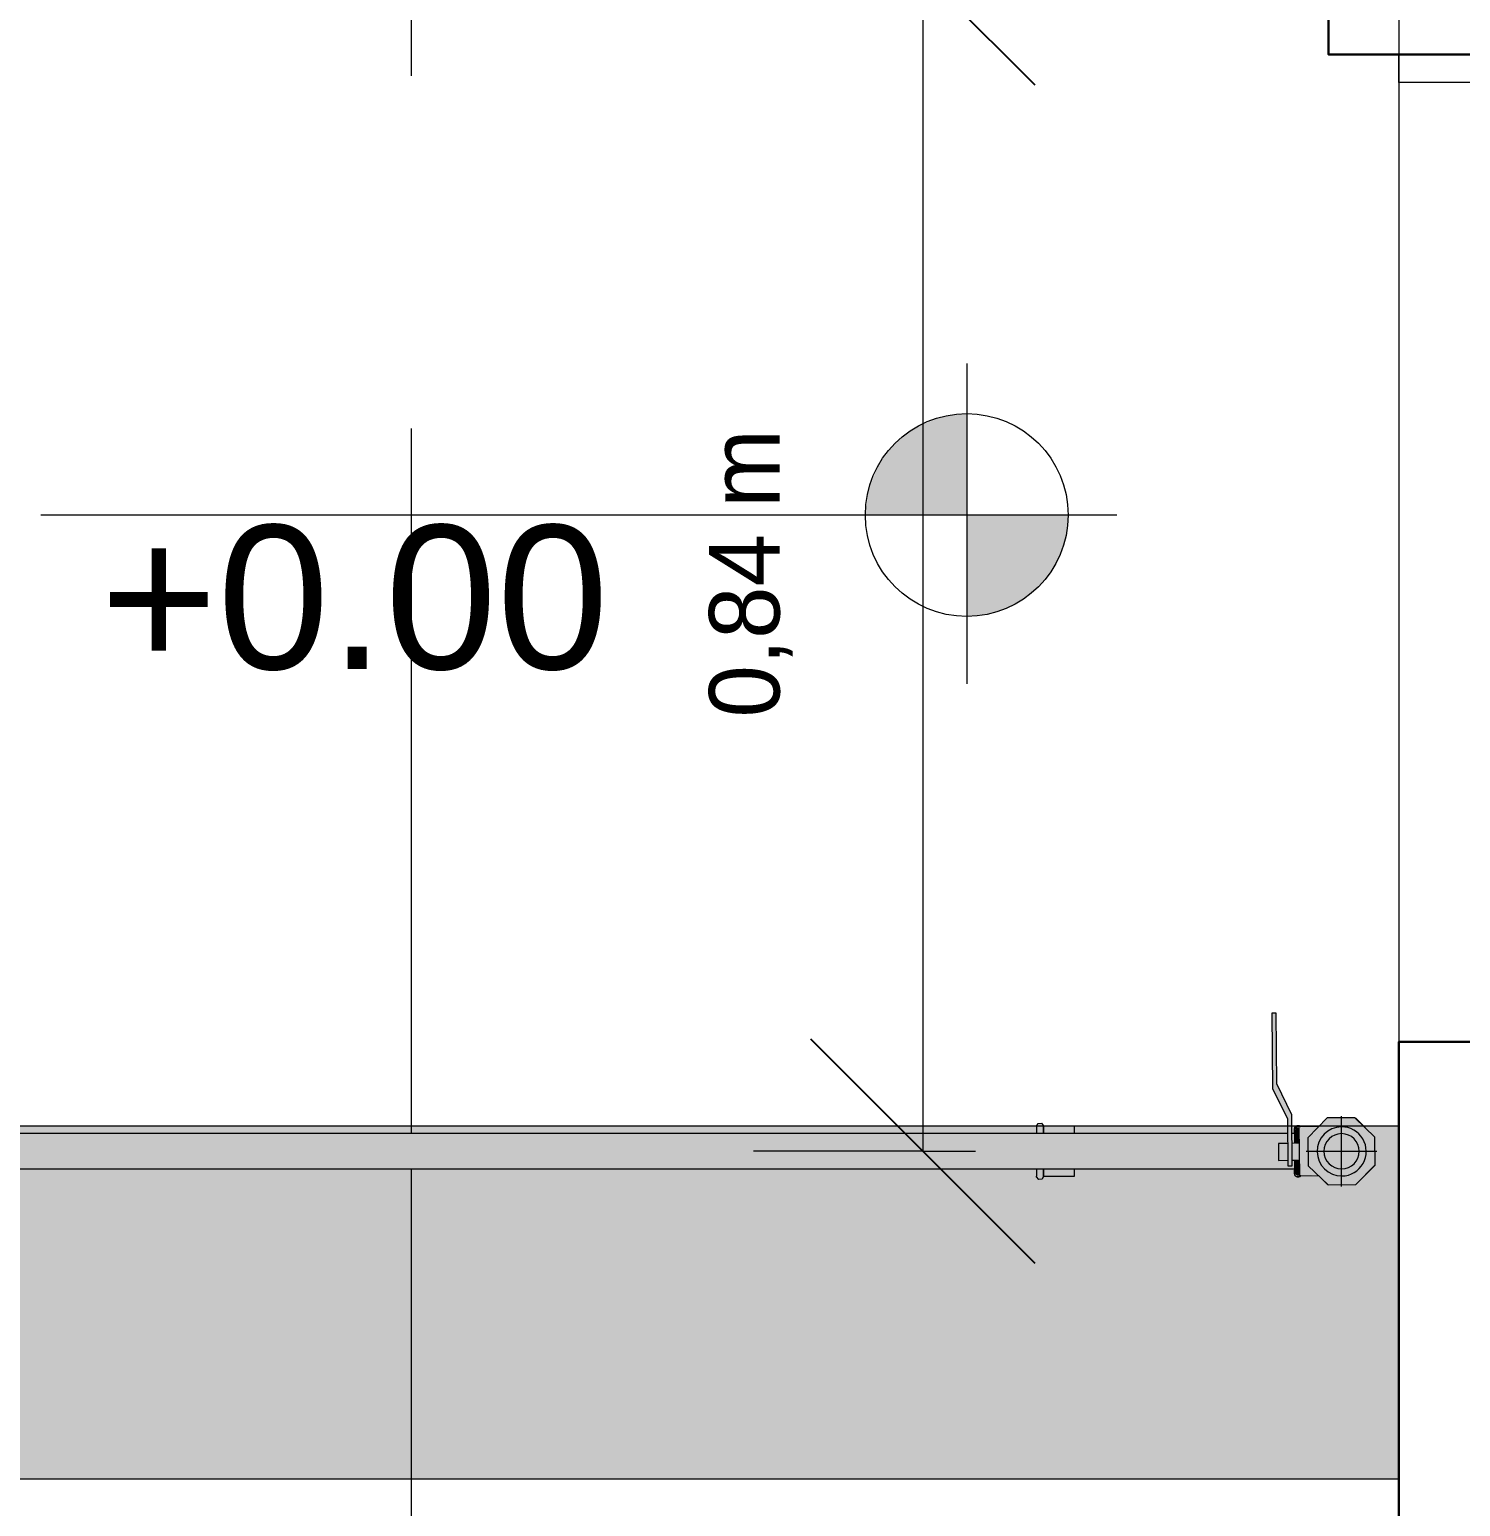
# Model space of a CAD drawing. Header units: metres. Extents: x 149 to 429, y -3 to 162.
# Drawn here: x 219.499 to 220.513, y 107.195 to 108.242 of the extents above; entities that cross this region are included whole.
import ezdxf

# ---------------------------------------------------------------- set-up
doc = ezdxf.new("R2010")
doc.units = ezdxf.units.M
doc.linetypes.add('IMPORT-Dashed _3_', pattern=[0.75, 0.5, -0.25])
doc.layers.add('1053_ARQ_BASE_MATADOURO_2_dwg', color=7, linetype='Continuous', lineweight=5, true_color=0x767676)
doc.layers.add('1053_ARQ_BASE_MATADOURO_dwg', color=7, linetype='Continuous', lineweight=5, true_color=0x767676)
for name, color, linetype, lineweight in [('A-ANNO-DIMS', 7, 'Continuous', 5), ('A-ANNO-DIMS-50', 7, 'Continuous', 5), ('A-ESTRUTURA', 7, 'Continuous', 30), ('A-PAREDE', 7, 'Continuous', 30), ('A-PISO', 7, 'Continuous', 5), ('A-VISTA03', 7, 'Continuous', 9), ('A-WALL', 7, 'Continuous', 9), ('A_PROJEÇÃO', 7, 'IMPORT-Dashed _3_', 5), ('P-PIPE', 7, 'Continuous', 5), ('P-PIPE-CNTR', 7, 'Continuous', 5)]:
    doc.layers.add(name, color=color, linetype=linetype, lineweight=lineweight)
doc.styles.add('Arial_4', font='arial.ttf', dxfattribs={"height": 0.102})
doc.styles.add('Century Gothic_2', font='GOTHIC.TTF', dxfattribs={"height": 0.05})
doc.dimstyles.new('Setores_1_mm', dxfattribs={"dimscale": 0.3048, "dimtxt": 0.052208, "dimasz": 0.520833, "dimexe": 0.393701, "dimexo": 0.246063, "dimgap": 0.287073, "dimtad": 1, "dimrnd": 0.01, "dimzin": 0, "dimdsep": 46, "dimtxsty": 'Century Gothic_2', "dimblk1": 'OBLIQUE', "dimblk2": 'OBLIQUE', "dimsah": 1, "dimcen": 0.09, "dimazin": 0, "dimtfac": 1, "dimtdec": 4, "dimtix": 1, "dimtmove": 0, "dimatfit": 3, "dimfxl": 1, "dimtvp": 1, "dimtolj": 1, "dimtzin": 0, "dimarcsym": 2})

# ---------------------------------------------------------------- blocks, each defined once
blk = doc.blocks.new('AÇO_Tampão Com Rebordo - AÇO_Tampão Com Rebordo-V41-SERINGA BOVINOS')
at = {"layer": 'P-PIPE', "flags": 128}
for points in [[(0.0268, 0.0177), (0.0257, 0.0198), (0.0233, 0.02), (0.0218, 0.0181), (0.0218, 0.0177)], [(0.0218, -0.0177), (0.0229, -0.0198), (0.0253, -0.02), (0.0268, -0.0181), (0.0268, -0.0177)]]:
    blk.add_lwpolyline(points, dxfattribs=at)
blk = doc.blocks.new('AÇO_Tampão Com Rebordo - AÇO_Tampão Com Rebordo-V42-SERINGA BOVINOS')
at = {"layer": 'P-PIPE', "true_color": 0x7f7f7f}
h = blk.add_hatch(color=8, dxfattribs=at)
h.paths.add_polyline_path([(0.0218, -0.0177), (0, -0.0177), (0, -0.0125), (0.0218, -0.0125), (0.0218, -0.0164)])
h.paths.add_polyline_path([(0.0216, 0.0125), (0, 0.0125), (0, 0.0177), (0.0218, 0.0177), (0.0217, 0.0125)])
h = blk.add_hatch(color=8, dxfattribs=at)
h.paths.add_polyline_path([(0.0243, -0.0198), (0.0218, -0.0177), (0.0218, -0.0125), (0.0268, -0.0125), (0.0268, -0.0177), (0.0254, -0.0189)])
h.paths.add_polyline_path([(0.0232, 0.0125), (0.0218, 0.0127), (0.0218, 0.0177), (0.0243, 0.0198), (0.0268, 0.0177), (0.0268, 0.0125), (0.0233, 0.0125)])
at = {"layer": 'P-PIPE'}
for p, q in [((0, 0.0177), (0.0218, 0.0177)), ((0, 0.0125), (0, 0.0177)), ((0.0218, 0.0177), (0.0218, 0.0125)), ((0, -0.0177), (0, -0.0125)), ((0.0218, -0.0177), (0, -0.0177)), ((0.0218, -0.0125), (0.0218, -0.0177))]:
    blk.add_line(p, q, dxfattribs=at)
at = {"layer": 'P-PIPE', "flags": 128}
for points in [[(0.0268, 0.0177), (0.0257, 0.0198), (0.0233, 0.02), (0.0218, 0.0181), (0.0218, 0.0177)], [(0.0218, 0.0125), (0.0218, 0.0162), (0.0218, 0.0177)], [(0.0268, 0.0177), (0.0268, 0.0137), (0.0268, 0.0125)], [(0.0218, -0.0177), (0.0218, -0.0137), (0.0218, -0.0125)], [(0.0218, -0.0177), (0.0229, -0.0198), (0.0253, -0.02), (0.0268, -0.0181), (0.0268, -0.0177)], [(0.0268, -0.0125), (0.0268, -0.0162), (0.0268, -0.0177)]]:
    blk.add_lwpolyline(points, dxfattribs=at)
blk = doc.blocks.new('Valvula esfera BSP - Válvula Esfera BSP - TupyValve - Válvula Esfera BSP TupyValves PN25 Standard-3972515-SERINGA BOVINOS')
at = {"layer": 'P-PIPE', "true_color": 0x7f7f7f}
for points in [[(159.4607, 107.4361), (159.4638, 107.4361), (159.4634, 107.4724), (159.4529, 107.4943), (159.4523, 107.5445), (159.4492, 107.5445), (159.4497, 107.4908), (159.4604, 107.4698), (159.4607, 107.4361)], [(159.4889, 107.4227), (159.4889, 107.423), (159.4889, 107.4227)]]:
    blk.add_hatch(color=8, dxfattribs=at).paths.add_polyline_path(points)
h = blk.add_hatch(color=8, dxfattribs=at)
h.paths.add_polyline_path([(159.4892, 107.4227), (159.5089, 107.4229), (159.5225, 107.437), (159.522, 107.457), (159.5082, 107.4703), (159.4886, 107.4701), (159.4749, 107.4553), (159.4752, 107.4362), (159.4821, 107.4296)])
h.paths.add_polyline_path([(159.4989, 107.429), (159.4942, 107.4297), (159.4889, 107.4322), (159.4853, 107.4357), (159.4829, 107.4396), (159.4818, 107.4432), (159.4814, 107.4465), (159.4827, 107.4527), (159.4846, 107.4562), (159.4875, 107.4596), (159.4919, 107.4623), (159.4947, 107.4633), (159.4986, 107.4638), (159.5034, 107.4632), (159.5085, 107.4607), (159.5119, 107.4577), (159.5145, 107.4535), (159.5156, 107.4505), (159.5162, 107.4466), (159.5156, 107.4421), (159.513, 107.4367), (159.5099, 107.4332), (159.5058, 107.4307), (159.5028, 107.4296)])
h = blk.add_hatch(color=8, dxfattribs=at)
h.paths.add_polyline_path([(159.4689, 107.4291), (159.4819, 107.4298), (159.4751, 107.4366), (159.4753, 107.4563), (159.4827, 107.4641), (159.4685, 107.4635), (159.4689, 107.4297)])
h.paths.add_polyline_path([(159.4686, 107.4633), (159.4686, 107.4633), (159.4713, 107.4633)])
h = blk.add_hatch(color=8, dxfattribs=at)
h.paths.add_polyline_path([(159.4989, 107.429), (159.5034, 107.4297), (159.5089, 107.4325), (159.512, 107.4353), (159.5145, 107.4394), (159.5156, 107.4421), (159.5162, 107.4466), (159.5155, 107.4511), (159.5127, 107.4566), (159.5099, 107.4597), (159.5073, 107.4616), (159.5017, 107.4635), (159.4966, 107.4636), (159.4935, 107.463), (159.4886, 107.4604), (159.485, 107.4569), (159.4828, 107.453), (159.4818, 107.4497), (159.4814, 107.4463), (159.4827, 107.4402), (159.4848, 107.4362), (159.4875, 107.4333), (159.4902, 107.4313), (159.4966, 107.4293), (159.4987, 107.4291)])
h.paths.add_polyline_path([(159.4987, 107.434), (159.4955, 107.4344), (159.4917, 107.4362), (159.4899, 107.4376), (159.4872, 107.4419), (159.4866, 107.4432), (159.4862, 107.4465), (159.4871, 107.4507), (159.4879, 107.4527), (159.4899, 107.4553), (159.4925, 107.4573), (159.4976, 107.4588), (159.4998, 107.4588), (159.5034, 107.4579), (159.5064, 107.4562), (159.5086, 107.4539), (159.51, 107.4516), (159.5108, 107.4497), (159.5112, 107.4465), (159.5108, 107.4432), (159.5095, 107.4402), (159.5064, 107.4368), (159.5034, 107.435), (159.4999, 107.4341), (159.4989, 107.434)])
h = blk.add_hatch(color=8, dxfattribs=at)
h.paths.add_polyline_path([(159.454, 107.44), (159.4607, 107.4403), (159.4604, 107.4521), (159.4539, 107.4518), (159.454, 107.4401)])
h.paths.add_polyline_path([(159.4638, 107.4403), (159.4688, 107.4408), (159.4685, 107.452), (159.4637, 107.4514), (159.4638, 107.4404)])
at = {"layer": 'P-PIPE'}
for p, q in [((159.4523, 107.5445), (159.4492, 107.5445)), ((159.4492, 107.5445), (159.4497, 107.4908)), ((159.4529, 107.4943), (159.4523, 107.5445)), ((159.4497, 107.4908), (159.4604, 107.4698)), ((159.4634, 107.4724), (159.4529, 107.4943)), ((159.4604, 107.4698), (159.4607, 107.4361)), ((159.4638, 107.4361), (159.4634, 107.4724)), ((159.4886, 107.4701), (159.4749, 107.456)), ((159.5082, 107.4703), (159.4886, 107.4701)), ((159.5223, 107.4566), (159.5082, 107.4703)), ((159.5154, 107.4634), (159.5085, 107.4703)), ((159.4827, 107.4641), (159.4685, 107.4639)), ((159.4685, 107.4639), (159.4689, 107.4291)), ((159.4749, 107.456), (159.4751, 107.4363)), ((159.5225, 107.437), (159.5223, 107.4566)), ((159.4606, 107.4521), (159.4539, 107.452)), ((159.4539, 107.452), (159.454, 107.44)), ((159.4687, 107.4522), (159.4637, 107.4521)), ((159.454, 107.44), (159.4607, 107.4401)), ((159.4607, 107.4361), (159.4638, 107.4361)), ((159.4638, 107.4401), (159.4688, 107.4402)), ((159.4751, 107.4363), (159.4892, 107.4227)), ((159.5089, 107.4229), (159.5225, 107.437)), ((159.5156, 107.4298), (159.5225, 107.4367)), ((159.4689, 107.4291), (159.4824, 107.4293)), ((159.4824, 107.4293), (159.4889, 107.4227)), ((159.4892, 107.4227), (159.5089, 107.4229))]:
    blk.add_line(p, q, dxfattribs=at)
for start, end in [(90.6079, 270.6079), (270.6079, 90.6079)]:
    blk.add_arc((159.4988, 107.4464), 0.0174, start, end, dxfattribs=at)
blk = doc.blocks.new('AÇO_Cotovelo 90 45 - AÇO_Cotovelo 90 45-V51-SERINGA BOVINOS')
at = {"layer": 'P-PIPE', "true_color": 0x7f7f7f}
h = blk.add_hatch(color=8, dxfattribs=at)
h.paths.add_polyline_path([(159.4679, 107.4634), (159.4679, 107.4648), (159.4656, 107.463), (159.4658, 107.4623), (159.4677, 107.4633)])
h.paths.add_polyline_path([(159.4658, 107.4519), (159.4679, 107.4524), (159.4677, 107.4633), (159.4657, 107.4616), (159.4654, 107.4545), (159.4658, 107.452)])
h = blk.add_hatch(color=8, dxfattribs=at)
h.paths.add_polyline_path([(159.4654, 107.4621), (159.4659, 107.4621), (159.4655, 107.4621)])
h.paths.add_polyline_path([(159.4654, 107.4519), (159.4657, 107.4525), (159.4656, 107.4557), (159.4655, 107.46), (159.4654, 107.452)])
h = blk.add_hatch(color=8, dxfattribs=at)
h.paths.add_polyline_path([(159.4679, 107.4634), (159.4685, 107.4635), (159.4687, 107.4639), (159.4685, 107.4645), (159.4679, 107.4648), (159.4679, 107.4635)])
h.paths.add_polyline_path([(159.4679, 107.452), (159.4686, 107.4524), (159.4681, 107.4633), (159.4679, 107.463), (159.4679, 107.452)])
blk.add_hatch(color=8, dxfattribs=at).paths.add_polyline_path([(159.4655, 107.4307), (159.4661, 107.4311), (159.4656, 107.4353), (159.4654, 107.4307)])
h = blk.add_hatch(color=8, dxfattribs=at)
h.paths.add_polyline_path([(159.4679, 107.4282), (159.4679, 107.4295), (159.4661, 107.4292)])
h.paths.add_polyline_path([(159.4679, 107.4295), (159.4679, 107.4404), (159.4657, 107.4402), (159.4656, 107.4361), (159.4661, 107.4298)])
h = blk.add_hatch(color=8, dxfattribs=at)
h.paths.add_polyline_path([(159.4679, 107.4282), (159.4689, 107.4293), (159.4679, 107.4295)])
h.paths.add_polyline_path([(159.4679, 107.4295), (159.4689, 107.4298), (159.4687, 107.4404), (159.4679, 107.4402), (159.4679, 107.4298)])
at = {"layer": 'P-PIPE'}
for p, q in [((159.4685, 107.4623), (159.4654, 107.4623)), ((159.4654, 107.4623), (159.4654, 107.4524)), ((159.4654, 107.4399), (159.4654, 107.4307)), ((159.4654, 107.4307), (159.4689, 107.4307))]:
    blk.add_line(p, q, dxfattribs=at)
at = {"layer": 'P-PIPE', "flags": 128}
for points in [[(159.4654, 107.4623), (159.4654, 107.4624), (159.4654, 107.4625), (159.4654, 107.4626), (159.4654, 107.4627), (159.4655, 107.4628), (159.4655, 107.4629), (159.4655, 107.463), (159.4655, 107.4631), (159.4656, 107.4632), (159.4656, 107.4633), (159.4657, 107.4633), (159.4657, 107.4634), (159.4657, 107.4635), (159.4658, 107.4636), (159.4659, 107.4637), (159.4659, 107.4638), (159.466, 107.4639), (159.466, 107.4639), (159.4661, 107.464), (159.4662, 107.4641), (159.4662, 107.4641), (159.4663, 107.4642), (159.4664, 107.4643), (159.4665, 107.4643), (159.4666, 107.4644), (159.4666, 107.4644), (159.4667, 107.4645), (159.4668, 107.4645), (159.4669, 107.4646), (159.467, 107.4646), (159.4671, 107.4646), (159.4672, 107.4647), (159.4673, 107.4647), (159.4674, 107.4647), (159.4675, 107.4647), (159.4676, 107.4648), (159.4677, 107.4648), (159.4678, 107.4648), (159.4679, 107.4648), (159.4679, 107.4648)], [(159.4654, 107.4598), (159.4654, 107.4601), (159.4654, 107.4604), (159.4654, 107.4607), (159.4654, 107.461), (159.4654, 107.4612), (159.4654, 107.4614), (159.4654, 107.4616), (159.4654, 107.4618), (159.4654, 107.4619), (159.4654, 107.4621), (159.4654, 107.4621), (159.4654, 107.4622), (159.4654, 107.4623), (159.4654, 107.4623)], [(159.4654, 107.4623), (159.4654, 107.4623), (159.4654, 107.4622), (159.4654, 107.4622), (159.4654, 107.4621), (159.4654, 107.462), (159.4654, 107.4618), (159.4654, 107.4617), (159.4654, 107.4615), (159.4654, 107.4613), (159.4654, 107.461), (159.4654, 107.4608), (159.4654, 107.4605), (159.4654, 107.4602), (159.4654, 107.4599), (159.4654, 107.4595), (159.4654, 107.4592), (159.4654, 107.4588), (159.4654, 107.4584), (159.4654, 107.4579), (159.4654, 107.4575), (159.4654, 107.457), (159.4654, 107.4566), (159.4654, 107.4561), (159.4654, 107.4555), (159.4654, 107.455), (159.4654, 107.4545), (159.4654, 107.4539), (159.4654, 107.4534), (159.4654, 107.4528), (159.4654, 107.4522)], [(159.4679, 107.4648), (159.468, 107.4648), (159.4681, 107.4648), (159.4682, 107.4648), (159.4683, 107.4648), (159.4684, 107.4647), (159.4685, 107.4647), (159.4686, 107.4647), (159.4687, 107.4647), (159.4688, 107.4646), (159.4689, 107.4646), (159.469, 107.4645), (159.4691, 107.4645), (159.4692, 107.4645), (159.4692, 107.4644), (159.4693, 107.4643), (159.4694, 107.4643), (159.4695, 107.4642), (159.4696, 107.4642), (159.4696, 107.4641), (159.4697, 107.464), (159.4698, 107.464)], [(159.4654, 107.4403), (159.4654, 107.4398), (159.4654, 107.4392), (159.4654, 107.4386), (159.4654, 107.4381), (159.4654, 107.4376), (159.4654, 107.437), (159.4654, 107.4365), (159.4654, 107.4361), (159.4654, 107.4356), (159.4654, 107.4352), (159.4654, 107.4347), (159.4654, 107.4343), (159.4654, 107.4339), (159.4654, 107.4335), (159.4654, 107.4332), (159.4654, 107.4329), (159.4654, 107.4325), (159.4654, 107.4323), (159.4654, 107.432), (159.4654, 107.4318), (159.4654, 107.4315), (159.4654, 107.4313), (159.4654, 107.4312), (159.4654, 107.431), (159.4654, 107.4309), (159.4654, 107.4308), (159.4654, 107.4307), (159.4654, 107.4307), (159.4654, 107.4307)], [(159.4654, 107.4307), (159.4654, 107.4307), (159.4654, 107.4307), (159.4654, 107.4308), (159.4654, 107.4309), (159.4654, 107.431), (159.4654, 107.4311), (159.4654, 107.4313), (159.4654, 107.4315), (159.4654, 107.4317), (159.4654, 107.4319), (159.4654, 107.4322), (159.4654, 107.4325), (159.4654, 107.4328), (159.4654, 107.4331)], [(159.4679, 107.4282), (159.4678, 107.4282), (159.4677, 107.4282), (159.4676, 107.4282), (159.4675, 107.4282), (159.4674, 107.4282), (159.4673, 107.4283), (159.4672, 107.4283), (159.4671, 107.4283), (159.467, 107.4283), (159.4669, 107.4284), (159.4668, 107.4284), (159.4668, 107.4285), (159.4667, 107.4285), (159.4666, 107.4286), (159.4665, 107.4286), (159.4664, 107.4287), (159.4663, 107.4287), (159.4663, 107.4288), (159.4662, 107.4289), (159.4661, 107.4289), (159.4661, 107.429), (159.466, 107.4291), (159.4659, 107.4292), (159.4659, 107.4293), (159.4658, 107.4293), (159.4658, 107.4294), (159.4657, 107.4295), (159.4657, 107.4296), (159.4656, 107.4297), (159.4656, 107.4298), (159.4655, 107.4299), (159.4655, 107.43), (159.4655, 107.4301), (159.4655, 107.4302), (159.4655, 107.4303), (159.4654, 107.4304), (159.4654, 107.4305), (159.4654, 107.4306), (159.4654, 107.4307), (159.4654, 107.4307)], [(159.4699, 107.4291), (159.4698, 107.429), (159.4697, 107.429), (159.4697, 107.4289), (159.4696, 107.4288), (159.4695, 107.4288), (159.4694, 107.4287), (159.4693, 107.4286), (159.4693, 107.4286), (159.4692, 107.4285), (159.4691, 107.4285), (159.469, 107.4284), (159.4689, 107.4284), (159.4688, 107.4284), (159.4687, 107.4283), (159.4686, 107.4283), (159.4685, 107.4283), (159.4684, 107.4282), (159.4683, 107.4282), (159.4682, 107.4282), (159.4681, 107.4282), (159.468, 107.4282), (159.4679, 107.4282), (159.4679, 107.4282)]]:
    blk.add_lwpolyline(points, dxfattribs=at)
blk = doc.blocks.new('1053_ARQ_BASE_MATADOURO_dwg_arq geral tgov-4039641-SERINGA BOVINOS')
at = {"layer": 'A-ESTRUTURA', "color": 253, "true_color": 0xaaaaaa, "flags": 128}
blk.add_lwpolyline([(29.2796, 25.0721), (29.2796, 25.0382), (29.4796, 25.0382), (29.4796, 25.5382), (29.2796, 25.5382)], dxfattribs=at)
at = {"layer": 'A-PAREDE', "color": 253, "true_color": 0xaaaaaa, "flags": 128}
blk.add_lwpolyline([(29.3296, 22.4313), (29.3296, 24.3382), (29.4796, 24.3382), (29.4796, 22.4313)], dxfattribs=at)
at = {"layer": 'A-VISTA03', "color": 253, "true_color": 0xaaaaaa, "flags": 128}
blk.add_lwpolyline([(29.4796, 25.0382), (29.4796, 25.0182), (29.3296, 25.0182), (29.3296, 25.0382), (29.3296, 24.3382)], dxfattribs=at)
at = {"layer": 'A_PROJEÇÃO', "color": 253, "true_color": 0xaaaaaa}
for p, q in [((28.6296, 24.273), (28.6296, 25.0834)), ((28.6296, 22.4313), (28.6296, 24.248))]:
    blk.add_line(p, q, dxfattribs=at)
blk = doc.blocks.new('1053_ARQ_BASE_MATADOURO_dwg-3625622-SERINGA BOVINOS')
blk.add_blockref('1053_ARQ_BASE_MATADOURO_dwg_arq geral tgov-4039641-SERINGA BOVINOS', (130.2098, 83.186))
blk = doc.blocks.new('1053_ARQ_BASE_MATADOURO_2_dwg-3637054-SERINGA BOVINOS')
at = {"layer": 'A-PISO', "true_color": 0xe2e2e2}
h = blk.add_hatch(color=254, dxfattribs=at)
h.paths.add_polyline_path([(159.233, 74.7116), (159.233, 74.7834), (159.2144, 74.781), (159.197, 74.7738), (159.1821, 74.7624), (159.1707, 74.7475), (159.1635, 74.7302), (159.1611, 74.7116), (159.2144, 74.7116)])
h.paths.add_polyline_path([(159.233, 74.6397), (159.2489, 74.6415), (159.2641, 74.6468), (159.2778, 74.6554), (159.2891, 74.6668), (159.2977, 74.6804), (159.303, 74.6956), (159.3048, 74.7116), (159.233, 74.7116), (159.233, 74.6415)])
at = {"layer": 'A-PISO', "color": 253, "true_color": 0xaaaaaa}
for p, q in [((159.233, 74.819), (159.233, 74.5919)), ((159.3394, 74.7116), (158.5765, 74.7116)), ((159.2825, 74.2782), (157.3144, 74.2782)), ((159.4604, 74.2782), (159.3093, 74.2782)), ((159.4669, 74.2782), (159.4635, 74.2782)), ((159.4829, 74.2782), (159.4691, 74.2782))]:
    blk.add_line(p, q, dxfattribs=at)
at = {"layer": 'A-PISO', "color": 253, "true_color": 0xaaaaaa, "flags": 128}
for points in [[(159.5146, 75.0782), (159.5394, 75.0782), (159.5394, 74.2782)], [(137.187, 74.0282), (139.8841, 74.0282), (159.5394, 74.0282), (159.5394, 74.2782), (159.5145, 74.2782)]]:
    blk.add_lwpolyline(points, dxfattribs=at)
at = {"layer": 'A-PISO', "color": 253, "true_color": 0xaaaaaa}
blk.add_circle((159.233, 74.7116), 0.0719, dxfattribs=at)
at = {"layer": 'A-PISO', "insert": (158.6186, 74.7044), "char_height": 0.102, "width": 0.430791, "attachment_point": 1, "line_spacing_factor": 0.941778, "style": 'Arial_4'}
blk.add_mtext('+0.00', dxfattribs=at)
blk = doc.blocks.new('DIMBLOCK40-SERINGA BOVINOS')
at = {"layer": 'A-ANNO-DIMS-50', "lineweight": 25}
for p, q in [((220.1323, 108.2819), (220.0529, 108.3613)), ((220.1323, 108.2819), (220.2117, 108.2025)), ((220.1323, 107.4465), (220.0529, 107.5259)), ((220.1323, 107.4465), (220.2117, 107.3671))]:
    blk.add_line(p, q, dxfattribs=at)
at = {"layer": 'A-ANNO-DIMS-50'}
for p, q in [((220.1323, 108.2819), (220.0123, 108.2819)), ((220.1323, 108.2819), (220.1323, 107.4465)), ((220.1323, 108.2819), (220.1696, 108.2819)), ((220.1323, 107.4465), (220.0123, 107.4465)), ((220.1323, 107.4465), (220.1696, 107.4465))]:
    blk.add_line(p, q, dxfattribs=at)
at = {"layer": 'A-ANNO-DIMS-50', "color": 0, "insert": (219.9807, 107.754), "char_height": 0.05, "width": 0.264523, "attachment_point": 1, "rotation": 90, "line_spacing_factor": 0.984502, "style": 'Century Gothic_2'}
blk.add_mtext('0,84 m', dxfattribs=at)
blk = doc.blocks.new('_Oblique')
at = {"color": 0, "linetype": 'ByBlock', "lineweight": -2}
blk.add_line((-0.5, -0.5), (0.5, 0.5), dxfattribs=at)

msp = doc.modelspace()

# ---------------------------------------------------------------- hatches: boundary and pattern name
at = {"layer": 'A-WALL', "true_color": 0xffd4aa, "transparency": 33554483}
h = msp.add_hatch(color=41, dxfattribs=at)
h.paths.add_polyline_path([(200.8145, 107.2142), (220.4698, 107.2142), (220.4698, 107.4642), (220.4449, 107.4642), (220.4527, 107.4564), (220.4523, 107.4362), (220.439, 107.4229), (220.4193, 107.4227), (220.4128, 107.4293), (220.3992, 107.4287), (220.3983, 107.4282), (220.3965, 107.4294), (220.3965, 107.4299), (220.3961, 107.4307), (220.3958, 107.4309), (220.3958, 107.434), (220.2397, 107.434), (220.2397, 107.4288), (220.2179, 107.4288), (220.2154, 107.4267), (220.2129, 107.4288), (220.2129, 107.434), (218.2459, 107.4335), (218.2457, 107.4308), (218.2451, 107.4305), (218.2447, 107.4286), (218.2434, 107.4286), (218.2434, 107.4308), (218.2424, 107.4304), (218.2421, 107.4292), (218.2414, 107.4286), (218.2406, 107.4296), (218.2401, 107.4308), (218.2193, 107.4303), (218.2128, 107.4283), (218.2065, 107.4299), (218.2039, 107.4308), (218.1851, 107.4305), (218.1851, 107.4294), (218.1834, 107.4286), (218.1834, 107.4308), (218.1824, 107.4305), (218.1821, 107.4293), (218.1814, 107.4286), (218.1806, 107.4296), (218.1801, 107.4308), (218.1799, 107.4313), (218.1799, 107.434), (215.6459, 107.4335), (215.6457, 107.4308), (215.6451, 107.4305), (215.6447, 107.4286), (215.6434, 107.4286), (215.6434, 107.4308), (215.6424, 107.4304), (215.6421, 107.4292), (215.6414, 107.4286), (215.6406, 107.4296), (215.6401, 107.4308), (215.6193, 107.4303), (215.6128, 107.4283), (215.6065, 107.4299), (215.6039, 107.4308), (215.5851, 107.4305), (215.5851, 107.4294), (215.5834, 107.4286), (215.5834, 107.4308), (215.5824, 107.4305), (215.5821, 107.4293), (215.5814, 107.4286), (215.5806, 107.4296), (215.5801, 107.4308), (215.5799, 107.4313), (215.5799, 107.434), (215.4103, 107.4338), (215.4103, 107.4303), (215.4085, 107.4291), (215.4061, 107.4295), (215.4053, 107.4303), (215.3763, 107.4303), (215.3745, 107.4291), (215.3721, 107.4295), (215.3713, 107.4303), (215.3713, 107.434), (213.0459, 107.4335), (213.0457, 107.4308), (213.0451, 107.4305), (213.0447, 107.4286), (213.0434, 107.4286), (213.0434, 107.4308), (213.0424, 107.4304), (213.0421, 107.4292), (213.0414, 107.4286), (213.0406, 107.4296), (213.0401, 107.4308), (213.0193, 107.4303), (213.0128, 107.4283), (213.0073, 107.4294), (213.0039, 107.4308), (212.9851, 107.4305), (212.9851, 107.4294), (212.9834, 107.4286), (212.9834, 107.4308), (212.9824, 107.4305), (212.982, 107.4292), (212.9814, 107.4286), (212.9806, 107.4296), (212.9801, 107.4308), (212.9799, 107.4313), (212.9799, 107.434), (210.4469, 107.4335), (210.4468, 107.4307), (210.4452, 107.4286), (210.443, 107.4284), (210.4423, 107.429), (210.4418, 107.4298), (210.4412, 107.4296), (210.4401, 107.4307), (210.4208, 107.4302), (210.4192, 107.4296), (210.4117, 107.4287), (210.409, 107.429), (210.4043, 107.4307), (210.4039, 107.4308), (210.3851, 107.4305), (210.3852, 107.4294), (210.3834, 107.4286), (210.3829, 107.4294), (210.3823, 107.4283), (210.3799, 107.4292), (210.3789, 107.4313), (210.3789, 107.434), (207.8459, 107.4335), (207.8457, 107.4308), (207.8451, 107.4305), (207.8447, 107.4286), (207.8434, 107.4286), (207.8434, 107.4308), (207.8424, 107.4304), (207.8421, 107.4292), (207.8414, 107.4286), (207.8406, 107.4296), (207.8401, 107.4308), (207.8193, 107.4303), (207.8128, 107.4283), (207.8065, 107.4299), (207.8039, 107.4308), (207.7851, 107.4305), (207.7851, 107.4294), (207.7834, 107.4286), (207.7834, 107.4308), (207.7824, 107.4305), (207.7821, 107.4293), (207.7814, 107.4286), (207.7806, 107.4296), (207.7801, 107.4308), (207.7799, 107.4313), (207.7799, 107.434), (205.2459, 107.4335), (205.2457, 107.4308), (205.2451, 107.4305), (205.2447, 107.4286), (205.2434, 107.4286), (205.2434, 107.4308), (205.2424, 107.4304), (205.2421, 107.4292), (205.2414, 107.4286), (205.2406, 107.4296), (205.2401, 107.4308), (205.2193, 107.4303), (205.2128, 107.4283), (205.2065, 107.4299), (205.2039, 107.4308), (205.1851, 107.4305), (205.1851, 107.4294), (205.1834, 107.4283), (205.1834, 107.4308), (205.1824, 107.4305), (205.1821, 107.4293), (205.1814, 107.4286), (205.1806, 107.4296), (205.1801, 107.4308), (205.1799, 107.4313), (205.1799, 107.434), (202.6459, 107.4335), (202.6457, 107.4308), (202.6451, 107.4305), (202.6451, 107.4293), (202.6444, 107.4286), (202.6434, 107.4305), (202.6434, 107.4308), (202.6423, 107.4308), (202.6414, 107.4292), (202.6399, 107.4308), (202.62, 107.4305), (202.6179, 107.4292), (202.612, 107.4286), (202.6039, 107.4308), (202.5851, 107.4305), (202.5851, 107.4293), (202.5834, 107.4283), (202.5834, 107.4308), (202.5824, 107.4305), (202.5824, 107.4283), (202.5807, 107.4293), (202.5806, 107.4296), (202.5801, 107.4308), (202.5799, 107.4313), (202.5799, 107.434), (201.3145, 107.434), (201.3143, 107.4286), (201.312, 107.4267), (201.3095, 107.4288), (201.2877, 107.4288), (201.2877, 107.4642), (200.8145, 107.4642), (200.8145, 107.3811)])
h.paths.add_polyline_path([(220.3993, 107.4293), (220.3992, 107.4297), (220.3993, 107.4293)])
h.paths.add_polyline_path([(205.4104, 107.459), (207.7799, 107.4595), (207.7801, 107.4622), (207.7807, 107.4625), (207.7807, 107.4636), (207.7806, 107.4642), (205.2451, 107.4636), (205.2452, 107.4634), (205.2457, 107.4622), (205.2459, 107.4616), (205.2459, 107.459), (205.3091, 107.459)])
h.paths.add_polyline_path([(208.2466, 107.459), (210.3789, 107.4595), (210.3789, 107.4622), (210.3799, 107.4642), (207.8451, 107.4636), (207.8452, 107.4634), (207.8457, 107.4622), (207.8459, 107.4616), (207.8459, 107.459), (208.044, 107.459)])
h.paths.add_polyline_path([(202.5799, 107.459), (202.5801, 107.4622), (202.5807, 107.4625), (202.5806, 107.4642), (201.3145, 107.4642), (201.3145, 107.459), (202.5742, 107.459)])
h.paths.add_polyline_path([(202.6459, 107.459), (205.1799, 107.4595), (205.1801, 107.4622), (205.1807, 107.4625), (205.1807, 107.4636), (205.1806, 107.4642), (202.6451, 107.4636), (202.6452, 107.4634), (202.6457, 107.4622), (202.6459, 107.4616), (202.6459, 107.4595)])
h.paths.add_polyline_path([(220.3958, 107.459), (220.3961, 107.4635), (220.3961, 107.4642), (220.3939, 107.4642), (220.3942, 107.459)])
h.paths.add_polyline_path([(210.4497, 107.459), (212.9799, 107.4595), (212.9801, 107.4622), (212.9807, 107.4625), (212.9807, 107.4636), (212.9806, 107.4642), (210.4459, 107.4637), (210.4469, 107.4611), (210.4469, 107.459), (210.4478, 107.459)])
h.paths.add_polyline_path([(218.1799, 107.459), (218.1801, 107.4622), (218.1807, 107.4625), (218.1807, 107.4636), (218.1806, 107.4642), (215.6451, 107.4636), (215.6452, 107.4634), (215.6457, 107.4622), (215.6459, 107.4616), (215.6459, 107.459), (218.1733, 107.459)])
h.paths.add_polyline_path([(213.0459, 107.459), (215.3713, 107.4591), (215.3713, 107.4627), (215.3731, 107.4639), (215.3755, 107.4635), (215.3763, 107.4627), (215.4053, 107.4627), (215.4065, 107.4642), (213.0451, 107.4636), (213.0452, 107.4634), (213.0457, 107.4622), (213.0459, 107.4616), (213.0459, 107.4595)])
h.paths.add_polyline_path([(215.5397, 107.459), (215.5799, 107.4595), (215.5801, 107.4622), (215.5807, 107.4625), (215.5807, 107.4636), (215.5806, 107.4642), (215.4092, 107.4637), (215.4103, 107.4627), (215.4103, 107.459), (215.4384, 107.459)])
h.paths.add_polyline_path([(220.3801, 107.459), (220.3909, 107.459), (220.3907, 107.4642), (220.2397, 107.4642), (220.2397, 107.459), (220.351, 107.459)])
h.paths.add_polyline_path([(220.2129, 107.459), (220.2129, 107.4642), (218.2451, 107.4636), (218.2452, 107.4634), (218.2457, 107.4622), (218.2459, 107.4616), (218.2459, 107.459), (220.2129, 107.459)])
h.paths.add_polyline_path([(207.8434, 107.4622), (207.8434, 107.4642), (207.8424, 107.4638), (207.8424, 107.4622), (207.8431, 107.4622)])
h.paths.add_polyline_path([(207.8208, 107.4622), (207.8407, 107.4625), (207.8407, 107.4636), (207.8406, 107.4642), (207.8161, 107.4637), (207.8206, 107.4622)])
h.paths.add_polyline_path([(207.8052, 107.4622), (207.8082, 107.4642), (207.7816, 107.4642), (207.7824, 107.4625), (207.7824, 107.4622), (207.7835, 107.4622), (207.7844, 107.4637), (207.7859, 107.4622), (207.8051, 107.4622)])
h.paths.add_polyline_path([(205.2424, 107.4622), (205.2434, 107.4625), (205.2434, 107.4642), (205.2424, 107.4638), (205.2424, 107.4625)])
h.paths.add_polyline_path([(205.1859, 107.4622), (205.2058, 107.4625), (205.2079, 107.4638), (205.2075, 107.4642), (205.1816, 107.4642), (205.1824, 107.4625), (205.1824, 107.4622), (205.1835, 107.4622), (205.1844, 107.4637), (205.1857, 107.4622)])
h.paths.add_polyline_path([(205.2406, 107.4622), (205.2406, 107.4642), (205.2161, 107.4637), (205.2219, 107.4622), (205.2401, 107.4622)])
h.paths.add_polyline_path([(210.4244, 107.4622), (210.4407, 107.4625), (210.4412, 107.4639), (210.4406, 107.4642), (210.4184, 107.4636), (210.4215, 107.4623), (210.4224, 107.4622), (210.4241, 107.4622)])
h.paths.add_polyline_path([(210.4017, 107.4622), (210.4047, 107.4625), (210.4066, 107.4634), (210.4097, 107.4642), (210.3851, 107.4636), (210.3852, 107.4634), (210.3857, 107.4622), (210.4008, 107.4622)])
h.paths.add_polyline_path([(202.6399, 107.4622), (202.6407, 107.4625), (202.6407, 107.4636), (202.6406, 107.4642), (202.6183, 107.4636), (202.6219, 107.4622), (202.6265, 107.4622)])
h.paths.add_polyline_path([(202.6424, 107.4622), (202.6434, 107.4625), (202.6437, 107.4637), (202.6434, 107.4642), (202.6424, 107.4642), (202.6424, 107.4625)])
h.paths.add_polyline_path([(202.5824, 107.4622), (202.5834, 107.4626), (202.5837, 107.4637), (202.5834, 107.4642), (202.5824, 107.4642), (202.5824, 107.4625)])
h.paths.add_polyline_path([(202.6039, 107.4622), (202.6065, 107.4627), (202.6094, 107.4642), (202.5851, 107.4636), (202.5852, 107.4634), (202.5857, 107.4622), (202.6028, 107.4622)])
h.paths.add_polyline_path([(213.0051, 107.4622), (213.0058, 107.4625), (213.0079, 107.4638), (213.0073, 107.4642), (212.9816, 107.4642), (212.9824, 107.4625), (212.9824, 107.4622), (212.9835, 107.4622), (212.9844, 107.4637), (212.9859, 107.4622), (213.0039, 107.4622)])
h.paths.add_polyline_path([(215.5903, 107.4622), (215.6058, 107.4625), (215.6079, 107.4638), (215.6075, 107.4642), (215.5816, 107.4642), (215.5824, 107.4625), (215.5824, 107.4622), (215.5835, 107.4622), (215.5844, 107.4637), (215.5859, 107.4622)])
h.paths.add_polyline_path([(213.0434, 107.4622), (213.0434, 107.4642), (213.0424, 107.4638), (213.0424, 107.4622), (213.0431, 107.4622)])
h.paths.add_polyline_path([(213.0406, 107.4622), (213.0406, 107.4642), (213.0161, 107.4637), (213.0219, 107.4622), (213.0401, 107.4622)])
h.paths.add_polyline_path([(215.6399, 107.4622), (215.6407, 107.4625), (215.6409, 107.4639), (215.6406, 107.4642), (215.6161, 107.4637), (215.6219, 107.4622), (215.6286, 107.4622)])
h.paths.add_polyline_path([(215.6424, 107.4622), (215.6434, 107.4625), (215.6434, 107.4642), (215.6424, 107.4638), (215.6424, 107.4625)])
h.paths.add_polyline_path([(218.1835, 107.4622), (218.1844, 107.4637), (218.1859, 107.4622), (218.2058, 107.4625), (218.2079, 107.4638), (218.2075, 107.4642), (218.1816, 107.4642), (218.1824, 107.4625), (218.1824, 107.4622), (218.1834, 107.4622)])
h.paths.add_polyline_path([(218.223, 107.4622), (218.2407, 107.4625), (218.2407, 107.4636), (218.2406, 107.4642), (218.2161, 107.4637), (218.2219, 107.4622)])
h.paths.add_polyline_path([(218.2434, 107.4622), (218.2434, 107.4642), (218.2424, 107.4638), (218.2424, 107.4622), (218.2431, 107.4622)])
h.paths.add_polyline_path([(220.3962, 107.4623), (220.3966, 107.4623), (220.3974, 107.463)])
h.paths.add_polyline_path([(210.3834, 107.463), (210.3839, 107.4639), (210.3834, 107.4642), (210.3828, 107.4639), (210.3833, 107.4632)])
at = {"layer": 'P-PIPE', "true_color": 0xc0c0c0}
h = msp.add_hatch(color=9, dxfattribs=at)
h.paths.add_polyline_path([(216.4006, 107.4465), (220.3843, 107.4465), (220.3843, 107.452), (220.3909, 107.4521), (220.3907, 107.459), (215.4103, 107.4586), (215.4103, 107.4465), (216.35, 107.4465)])
h.paths.add_polyline_path([(220.394, 107.4519), (220.3958, 107.4524), (220.3958, 107.459), (220.394, 107.4586), (220.394, 107.4527)])
for points in [[(220.4291, 107.434), (220.4338, 107.435), (220.4368, 107.4368), (220.4379, 107.4376), (220.4403, 107.4411), (220.4412, 107.4432), (220.4416, 107.4465), (220.4404, 107.4516), (220.439, 107.4539), (220.4368, 107.4562), (220.4335, 107.4581), (220.4302, 107.4588), (220.427, 107.4587), (220.4259, 107.4586), (220.4228, 107.4573), (220.4197, 107.4546), (220.4174, 107.4507), (220.417, 107.4497), (220.4166, 107.4465), (220.4176, 107.4419), (220.4183, 107.4402), (220.4203, 107.4376), (220.4228, 107.4357), (220.4279, 107.4341)], [(218.2239, 107.434), (220.3958, 107.4344), (220.3958, 107.4403), (220.3942, 107.4402), (220.3942, 107.4361), (220.3911, 107.4361), (220.3907, 107.4401), (220.3844, 107.4403), (220.3843, 107.4465), (215.4103, 107.4465), (215.4103, 107.434), (218.1986, 107.434)]]:
    msp.add_hatch(color=9, dxfattribs=at).paths.add_polyline_path(points)

# ---------------------------------------------------------------- linework, layer by layer
at = {"layer": 'A-WALL', "color": 253, "true_color": 0xaaaaaa}
for p, q in [((220.4698, 107.4642), (200.8145, 107.4642)), ((220.4698, 107.2142), (220.4698, 107.4642)), ((200.8145, 107.2142), (220.4698, 107.2142))]:
    msp.add_line(p, q, dxfattribs=at)
at = {"layer": 'P-PIPE'}
for p, q in [((220.3909, 107.459), (215.4091, 107.459)), ((220.3976, 107.459), (220.394, 107.459)), ((215.4088, 107.434), (220.397, 107.434))]:
    msp.add_line(p, q, dxfattribs=at)
for start, end in [(90, 180), (0, 90), (180, 270), (270, 0)]:
    msp.add_arc((220.4291, 107.4465), 0.0125, start, end, dxfattribs=at)
at = {"layer": 'P-PIPE-CNTR'}
for p, q in [((220.4291, 107.4702), (220.4291, 107.4715)), ((220.4291, 107.4215), (220.4291, 107.4715)), ((220.4041, 107.4465), (220.4541, 107.4465)), ((220.4528, 107.4465), (220.4541, 107.4465)), ((220.4291, 107.4215), (220.4291, 107.4228))]:
    msp.add_line(p, q, dxfattribs=at)

# ---------------------------------------------------------------- block references
at = {"layer": '1053_ARQ_BASE_MATADOURO_2_dwg', "color": 253, "true_color": 0xaaaaaa}
msp.add_blockref('1053_ARQ_BASE_MATADOURO_2_dwg-3637054-SERINGA BOVINOS', (60.9304, 33.186), dxfattribs=at)
at = {"layer": '1053_ARQ_BASE_MATADOURO_dwg', "color": 253, "true_color": 0xaaaaaa}
msp.add_blockref('1053_ARQ_BASE_MATADOURO_dwg-3625622-SERINGA BOVINOS', (60.9304, 0), dxfattribs=at)
at = {"layer": 'P-PIPE'}
for name in ['Valvula esfera BSP - Válvula Esfera BSP - TupyValve - Válvula Esfera BSP TupyValves PN25 Standard-3972515-SERINGA BOVINOS', 'AÇO_Cotovelo 90 45 - AÇO_Cotovelo 90 45-V51-SERINGA BOVINOS']:
    msp.add_blockref(name, (60.9304, 0), dxfattribs=at)
at = {"layer": 'P-PIPE', "extrusion": (0, 0, -1)}
for name in ['AÇO_Tampão Com Rebordo - AÇO_Tampão Com Rebordo-V41-SERINGA BOVINOS', 'AÇO_Tampão Com Rebordo - AÇO_Tampão Com Rebordo-V42-SERINGA BOVINOS']:
    msp.add_blockref(name, (-220.2397, 107.4465), dxfattribs=at)

# ---------------------------------------------------------------- dimensions: what is measured, and where the dimension line sits
at = {"layer": 'A-ANNO-DIMS'}
dim = msp.add_linear_dim(base=(220.1323, 107.4465), p1=(220.2446, 108.2819), p2=(220.2446, 107.4465), angle=270, dimstyle='Setores_1_mm', override={"dimpost": '<>', "dimfxl": 0.8354}, dxfattribs=at)
dim.commit()
dim.dimension.update_dxf_attribs({"geometry": 'DIMBLOCK40-SERINGA BOVINOS', "text_midpoint": (220.0186, 107.8642)})

doc.saveas('drawing.dxf')
